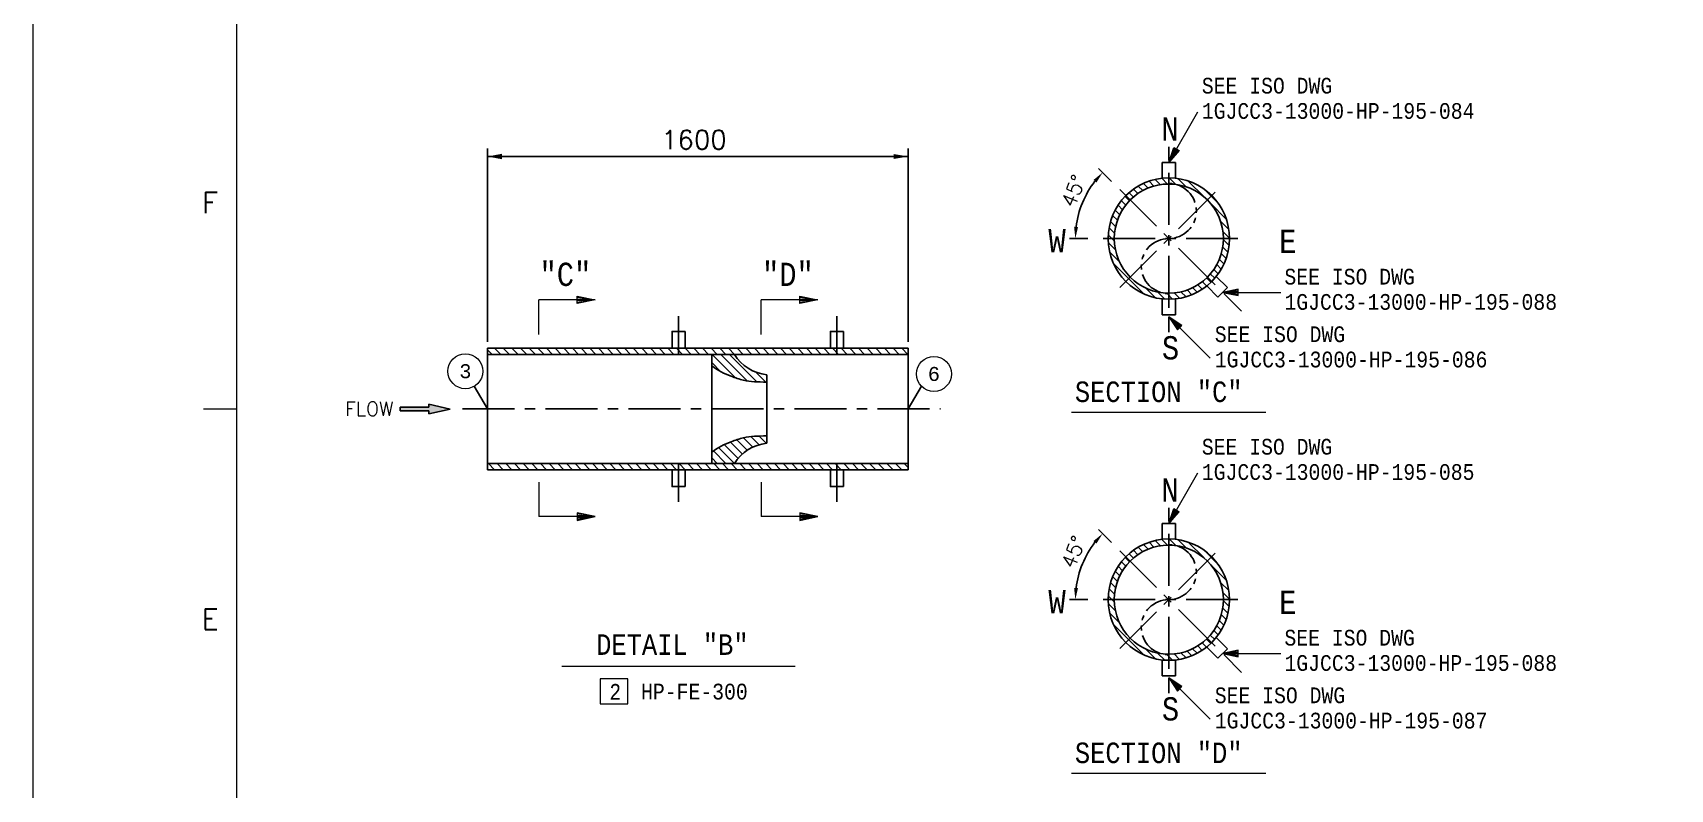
# Model space of a CAD drawing. Extents: x 0 to 841, y 0 to 594.
# Drawn here: x 0 to 280.7, y 303.3 to 432.9 of the extents above; entities that cross this region are included whole.
import ezdxf
from ezdxf.enums import TextEntityAlignment as Align

# ---------------------------------------------------------------- set-up
doc = ezdxf.new("R2010")
doc.units = 0
doc.header["$LTSCALE"] = 7
doc.header["$MEASUREMENT"] = 0
doc.linetypes.add('CENTER', pattern=[50.800000000000004, 31.75, -6.35, 6.35, -6.35])
doc.linetypes.add('PHANTOM2', pattern=[31.750000000000004, 15.875, -3.175, 3.175, -3.175, 3.175, -3.175])
for name, color, linetype in [('1', 7, 'Continuous'), ('3', 7, 'Continuous'), ('42', 7, 'Continuous'), ('6', 6, 'PHANTOM2'), ('FAB', 2, 'Continuous'), ('FAB_DIM', 4, 'Continuous')]:
    doc.layers.add(name, color=color, linetype=linetype)
doc.styles.add('HTX1', font='simplex.shx', dxfattribs={"width": 1.02})
doc.styles.add('ROMANS', font='romans.shx')
doc.styles.get("Standard").update_dxf_attribs({"font": 'txt.shx'})
doc.styles.add('TXT', font='monotxt.shx')

msp = doc.modelspace()

# ---------------------------------------------------------------- hatches: boundary and pattern name
at = {"layer": '3'}
h = msp.add_hatch(dxfattribs=at)
h.set_pattern_fill('ANSI31', color=3, scale=0.3, angle=90, style=0)
h.set_pattern_definition([(135, (-153.452373721738, -142.1437551170053), (-0.6735192090801865, -0.6735192090801864), [])])
h.paths.add_polyline_path([(184.4104290201698, 396.4903695151226, -0.02784015075626797), (184.346032901545, 397.6460063403562), (185.396032901545, 397.6460063403544, 0.3742539511343387), (193.4581290261789, 388.3837522117444, 0.06927578734169047), (194.7476173489858, 388.2042300229156), (194.7476173489854, 387.244421892914, -0.3819686378930575)])
h.paths.add_polyline_path([(194.7476173489854, 408.0475907877948, -0.3819686378930643), (205.0848056778011, 398.801643165586, -0.02784015075626197), (205.1492017964258, 397.6460063403562), (204.0992017964259, 397.6460063403544, 0.3742539511342854), (196.0371056717938, 406.9082604689642, 0.06927578734174156), (194.7476173489858, 407.0877826577932)])
h.paths.add_polyline_path([(187.3925864511158, 405.0010372382239, -0.1989123673796594), (194.7476173489858, 408.0475907877948), (194.7476173489858, 407.0877826577932), (194.7476173489854, 406.9975907877946, 0.1989123673796594), (188.1350485713618, 404.2585751179783)])
h.paths.add_polyline_path([(201.3601861266092, 391.0334375627305, 0.1989123673796591), (204.0992017964259, 397.6460063403562), (205.1492017964258, 397.6460063403544, -0.02784015075626797), (205.084805677801, 396.4903695151226, -0.1701300787296918), (202.1026482468552, 390.2909754424849)])
h.paths.add_polyline_path([(194.7476173489854, 388.2944218929139, 0.1989123673796568), (201.3601861266094, 391.0334375627307), (202.1026482468551, 390.2909754424847, -0.1989123673796594), (194.7476173489858, 387.244421892914), (194.7476173489858, 388.2042300229156)])
h.paths.add_polyline_path([(184.4104290201698, 398.801643165586, -0.1416191563395416), (186.6209627475662, 404.1383436703508, -0.02784015075630175), (187.392586451116, 405.0010372382241), (188.1350485713616, 404.2585751179781, 0.1989123673796566), (185.396032901545, 397.6460063403562), (184.346032901545, 397.6460063403544, -0.02784015075626253)])
h = msp.add_hatch(dxfattribs=at)
h.set_pattern_fill('ANSI31', color=3, scale=8.399999999999999, angle=270, style=0)
h.set_pattern_definition([(314.9999999999999, (-284.6911174270687, 978.79604575682), (0.742462120245877, 0.742462120245873), [])])
h.paths.add_polyline_path([(150.0866824756022, 358.0331648403209), (150.0866824756022, 359.0831648403209), (77.95144640847684, 359.0831648403213), (77.95144640847639, 358.0331648403209)])
h.paths.add_polyline_path([(150.0866824756022, 377.7863337352014), (150.0866824756022, 378.8363337352015), (77.95144640847684, 378.8363337352018), (77.95144640847684, 377.786333735202)])
h = msp.add_hatch(dxfattribs=at)
h.set_pattern_fill('ANSI31', color=3, scale=8.399999999999999, angle=270, style=0)
h.set_pattern_definition([(314.9999999999999, (-298.9302482835892, 978.79604575682), (0.742462120245877, 0.742462120245873), [])])
edge = h.paths.add_edge_path()
edge.add_spline(control_points=[(116.3891146711051, 375.8563646052675), (117.4492549573886, 374.9583557328897), (119.0913339420838, 374.2613158454433), (122.3334822656182, 373.1104330836947), (124.2643458225632, 373.0640818395725), (125.84654365541, 373.0541243597572)], knot_values=[0, 0, 0, 0, 3.744399734051625, 5.79979856735745, 9.267027950775333, 9.267027950775333, 9.267027950775333, 9.267027950775333], degree=3, periodic=0)
edge.add_line((125.84654365541, 373.0541243597572), (125.84654365541, 374.2943577155368))
edge.add_ellipse((126.6885338815025, 381.8351373226173), major_axis=(-7.587641571884767, 0), ratio=1, start_angle=392.2493562751149, end_angle=443.62884388290587, ccw=False)
edge.add_line((120.2714088138478, 377.7863337352014), (116.3891146711051, 377.7863337352014))
edge.add_line((116.3891146711051, 377.7863337352014), (116.3891146711051, 375.8563646052675))
edge = h.paths.add_edge_path()
edge.add_ellipse((126.6885338815025, 355.0343612529059), major_axis=(-7.587641571884592, 0), ratio=1, start_angle=276.37115611709254, end_angle=327.75064372489254, ccw=False)
edge.add_line((125.84654365541, 362.5751408599862), (125.84654365541, 363.8153742157658))
edge.add_spline(control_points=[(125.84654365541, 363.8153742157658), (124.2643458225632, 363.8054167359505), (122.3334822656182, 363.7590654918283), (119.0913339420838, 362.6081827300794), (117.4492549573886, 361.9111428426331), (116.3891146711055, 361.0131339702551)], knot_values=[-9.267027950775333, -9.267027950775333, -9.267027950775333, -9.267027950775333, -5.79979856735745, -3.744399734051625, 0, 0, 0, 0], degree=3, periodic=0)
edge.add_line((116.3891146711051, 361.0131339702547), (116.3891146711051, 359.0831648403209))
edge.add_line((116.3891146711051, 359.0831648403209), (120.2714088138466, 359.0831648403209))
h = msp.add_hatch(dxfattribs=at)
h.set_pattern_fill('ANSI31', color=3, scale=0.3, angle=90, style=0)
h.set_pattern_definition([(135, (-153.4523737217324, -204.0341571572296), (-0.6735192090801865, -0.6735192090801864), [])])
h.paths.add_polyline_path([(184.4104290201753, 334.5999674748983, -0.02784015075626797), (184.3460329015505, 335.7556043001319), (185.3960329015506, 335.7556043001301, 0.3742539511343387), (193.4581290261845, 326.4933501715201, 0.06927578734169047), (194.7476173489914, 326.3138279826914), (194.747617348991, 325.3540198526897, -0.3819686378930575)])
h.paths.add_polyline_path([(194.747617348991, 346.1571887475706, -0.3819686378930643), (205.0848056778067, 336.9112411253617, -0.02784015075626197), (205.1492017964314, 335.7556043001319), (204.0992017964314, 335.7556043001301, 0.3742539511342854), (196.0371056717994, 345.0178584287399, 0.06927578734174156), (194.7476173489914, 345.1973806175689)])
h.paths.add_polyline_path([(187.3925864511214, 343.1106351979996, -0.1989123673796594), (194.7476173489914, 346.1571887475706), (194.7476173489914, 345.1973806175689), (194.747617348991, 345.1071887475704, 0.1989123673796594), (188.1350485713674, 342.368173077754)])
h.paths.add_polyline_path([(201.3601861266147, 329.1430355225062, 0.1989123673796591), (204.0992017964314, 335.7556043001319), (205.1492017964314, 335.7556043001301, -0.02784015075626797), (205.0848056778066, 334.5999674748983, -0.1701300787296918), (202.1026482468608, 328.4005734022606)])
h.paths.add_polyline_path([(194.747617348991, 326.4040198526897, 0.1989123673796568), (201.360186126615, 329.1430355225065), (202.1026482468607, 328.4005734022604, -0.1989123673796594), (194.7476173489914, 325.3540198526897), (194.7476173489914, 326.3138279826914)])
h.paths.add_polyline_path([(184.4104290201753, 336.9112411253617, -0.1416191563395416), (186.6209627475718, 342.2479416301265, -0.02784015075630175), (187.3925864511216, 343.1106351979998), (188.1350485713672, 342.3681730777538, 0.1989123673796566), (185.3960329015506, 335.7556043001319), (184.3460329015505, 335.7556043001301, -0.02784015075626253)])
at = {"layer": 'FAB', "linetype": 'Continuous'}
msp.add_hatch(color=4, dxfattribs=at).paths.add_polyline_path([(67.92194507433851, 369.2364143946046), (67.92194507433851, 368.7274), (63.00000000000045, 368.7274), (63.00000000000045, 368.1226), (67.92194507433851, 368.1226), (67.92194507433851, 367.6135856053951), (71.5403716777364, 368.4249999999998)])

# ---------------------------------------------------------------- linework, layer by layer
at = {"layer": '1', "color": 4, "linetype": 'CENTER', "ltscale": 0.04}
for p, q in [((194.7476173489858, 385.7838384258634), (194.7476173489858, 409.5081742548488)), ((186.3597979770747, 389.2581869684431), (203.135436720897, 406.0338257122655)), ((186.3597979770747, 406.0338257122691), (203.135436720897, 389.2581869684468)), ((206.6097852634784, 397.6460063403562), (182.8854494344932, 397.6460063403562)), ((73.69788738438638, 368.4347492877616), (155.5954563062915, 368.4347492877616)), ((194.7476173489914, 323.8934363856391), (194.7476173489914, 347.6177722146246)), ((186.3597979770802, 327.3677849282188), (203.1354367209026, 344.1434236720412)), ((186.3597979770802, 344.1434236720448), (203.1354367209026, 327.3677849282225)), ((206.609785263484, 335.7556043001319), (182.8854494344988, 335.7556043001319))]:
    msp.add_line(p, q, dxfattribs=at)
at = {"layer": '1', "color": 4, "linetype": 'CENTER', "ltscale": 0.03}
for p, q in [((110.7210293916629, 384.337913801102), (110.7210293916629, 376.6356327022403)), ((137.858823469825, 384.337913801102), (137.858823469825, 376.6356327022403)), ((110.7210293916629, 352.5315847744212), (110.7210293916629, 360.2338658732828)), ((137.858823469825, 352.5315847744212), (137.858823469825, 360.2338658732828))]:
    msp.add_line(p, q, dxfattribs=at)
at = {"layer": '1', "color": 2, "linetype": 'Continuous', "lineweight": 0}
for points in [[(196.5489313210682, 412.7183696356133), (194.7476173489862, 410.6984023155849), (195.5963033769053, 413.2683696356135), (196.5489313210682, 412.7183696356133)], [(196.4515034631424, 412.7746196356134), (194.7476173489862, 410.6984023155849), (195.6829059172837, 413.2183696356136)], [(196.256647747291, 412.8871196356134), (194.7476173489862, 410.6984023155849), (195.7803337752097, 413.1621196356137)], [(196.1592198893649, 412.9433696356135), (194.7476173489862, 410.6984023155849), (195.9751894910609, 413.0496196356135)], [(206.6270550538037, 388.9665686355413), (203.9770550538037, 388.4165686355406), (206.6270550538038, 387.8665686355411), (206.6270550538038, 388.9665686355413)], [(206.6270550538037, 388.8540686355413), (203.9770550538037, 388.4165686355406), (206.6270550538038, 387.966568635541)], [(206.6270550538037, 388.6290686355414), (203.9770550538037, 388.4165686355406), (206.6270550538039, 388.0790686355414)], [(206.6270550538037, 388.516568635541), (203.9770550538037, 388.4165686355406), (206.6270550538037, 388.3040686355411)], [(197.0103590487848, 382.7560466449911), (194.7476173489874, 384.2409708854823), (196.2325415894795, 381.9782291856857), (197.0103590487848, 382.7560466449911)], [(196.9308095359014, 382.6764971321076), (194.7476173489874, 384.2409708854823), (196.3032522675984, 382.0489398638042)], [(196.7717105101343, 382.5173981063406), (194.7476173489874, 384.2409708854823), (196.3828017804822, 382.1284893766879)], [(196.6921609972509, 382.4378485934569), (194.7476173489874, 384.2409708854823), (196.5419008062489, 382.2875884024548)], [(196.5489313210738, 350.8279675953891), (194.7476173489918, 348.8080002753607), (195.5963033769108, 351.3779675953892), (196.5489313210738, 350.8279675953891)], [(196.451503463148, 350.8842175953891), (194.7476173489918, 348.8080002753607), (195.6829059172892, 351.3279675953893)], [(196.2566477472965, 350.9967175953891), (194.7476173489918, 348.8080002753607), (195.7803337752153, 351.2717175953894)], [(196.1592198893705, 351.0529675953892), (194.7476173489918, 348.8080002753607), (195.9751894910665, 351.1592175953892)], [(206.6270550538093, 327.076166595317), (203.9770550538093, 326.5261665953163), (206.6270550538094, 325.9761665953168), (206.6270550538094, 327.076166595317)], [(206.6270550538093, 326.963666595317), (203.9770550538093, 326.5261665953163), (206.6270550538094, 326.0761665953167)], [(206.6270550538093, 326.7386665953171), (203.9770550538093, 326.5261665953163), (206.6270550538095, 326.1886665953172)], [(206.6270550538093, 326.6261665953167), (203.9770550538093, 326.5261665953163), (206.6270550538093, 326.4136665953168)], [(197.0103590487903, 320.8656446047668), (194.747617348993, 322.3505688452581), (196.2325415894851, 320.0878271454614), (197.0103590487903, 320.8656446047668)], [(196.930809535907, 320.7860950918833), (194.747617348993, 322.3505688452581), (196.303252267604, 320.1585378235799)], [(196.7717105101399, 320.6269960661163), (194.747617348993, 322.3505688452581), (196.3828017804878, 320.2380873364636)], [(196.6921609972565, 320.5474465532326), (194.747617348993, 322.3505688452581), (196.5419008062545, 320.3971863622306)]]:
    msp.add_lwpolyline(points, dxfattribs=at)
at = {"layer": '3', "color": 3}
for p, q in [((77.95144640847684, 378.8363337352018), (77.95144640847684, 358.0331648403212)), ((150.0866824756022, 378.8363337352015), (77.95144640847684, 378.8363337352015)), ((150.0866824756022, 377.7863337352014), (77.95144640847684, 377.7863337352014)), ((116.3891146711051, 377.7863337352018), (116.3891146711051, 359.0831648403209)), ((150.0866824756022, 378.8363337352015), (150.0866824756022, 358.0331648403209)), ((125.84654365541, 374.294357715537), (125.84654365541, 362.5751408599862)), ((150.0866824756022, 359.0831648403209), (77.95144640847639, 359.0831648403209)), ((150.0866824756022, 358.0331648403209), (77.95144640847639, 358.0331648403209))]:
    msp.add_line(p, q, dxfattribs=at)
at = {"layer": '3', "color": 2, "linetype": 'Continuous', "lineweight": 0}
msp.add_lwpolyline([(97.29619139500431, 317.8744205831827), (102.0017388538638, 317.8744205831827), (102.0017388538638, 322.1619205831812), (97.29619139500431, 322.1619205831812), (97.29619139500431, 317.8744205831827)], dxfattribs=at)
at = {"layer": '3', "color": 3}
for centre, radius in [((194.7476173489854, 397.6460063403544), 10.4015844474404), ((194.7476173489854, 397.6460063403544), 9.351584447440404), ((194.747617348991, 335.7556043001301), 10.4015844474404), ((194.747617348991, 335.7556043001301), 9.351584447440404)]:
    msp.add_circle(centre, radius, dxfattribs=at)
for centre, radius, start, end in [((126.6885338815025, 381.8351373226173), 7.587641571884767, 212.2493562751071, 263.6288438829075), ((126.6885338815025, 355.0343612529059), 7.587641571884592, 96.3711561170925, 147.7506437249059)]:
    msp.add_arc(centre, radius, start, end, dxfattribs=at)
for points in [[(116.3891146711051, 375.8563646052675), (117.4492549573886, 374.9583557328897), (119.0913339420838, 374.2613158454433), (122.3334822656182, 373.1104330836947), (124.2643458225632, 373.0640818395725), (125.84654365541, 373.0541243597572)], [(116.3891146711055, 361.0131339702551), (117.4492549573886, 361.9111428426331), (119.0913339420838, 362.6081827300794), (122.3334822656182, 363.7590654918283), (124.2643458225632, 363.8054167359505), (125.84654365541, 363.8153742157658)]]:
    msp.add_open_spline(points, degree=3, knots=[0, 0, 0, 0, 3.744399734051625, 5.79979856735745, 9.267027950775333, 9.267027950775333, 9.267027950775333, 9.267027950775333], dxfattribs=at)
at = {"layer": '42', "color": 3, "linetype": 'Continuous', "lineweight": 0}
msp.add_line((35, 368.425), (29.275, 368.425), dxfattribs=at)
for points in [[(0, 0), (841, 0), (841, 594), (0, 594)], [(35, 580), (827, 580), (827, 14), (35, 14)]]:
    msp.add_lwpolyline(points, close=True, dxfattribs=at)
at = {"layer": '6', "ltscale": 0.04}
for centre, start, end in [((194.7476173489858, 402.3668944990738), 270, 90), ((194.7476173489858, 392.925118181635), 90, 270), ((194.7476173489914, 340.4764924588495), 270, 90), ((194.7476173489914, 331.0347161414107), 90, 270)]:
    msp.add_arc(centre, 4.720888158719396, start, end, dxfattribs=at)
at = {"layer": 'FAB', "lineweight": 0}
for p, q in [((194.7476173489862, 410.6984023155849), (199.7476173489876, 419.3586563534287)), ((203.9770550538037, 388.4165686355406), (213.9770550538037, 388.4165686355422)), ((194.7476173489874, 384.2409708854823), (201.8186851608542, 377.1699030736182)), ((194.7476173489918, 348.8080002753607), (199.7476173489932, 357.4682543132044)), ((203.9770550538093, 326.5261665953163), (213.9770550538093, 326.5261665953179)), ((194.747617348993, 322.3505688452581), (201.8186851608597, 315.279501033394))]:
    msp.add_line(p, q, dxfattribs=at)
at = {"layer": 'FAB', "color": 4}
for p, q in [((77.95144640847684, 379.9290496889429), (77.95144640847684, 413.071913603464)), ((150.0866824756022, 379.9290496889425), (150.0866824756022, 413.0719136034635)), ((150.0866824756022, 411.711604748574), (77.95144640847684, 411.711604739281))]:
    msp.add_line(p, q, dxfattribs=at)
at = {"layer": 'FAB', "color": 2, "linetype": 'Continuous'}
for p, q in [((194.7476173489875, 411.0510417952299), (194.7476173489875, 413.3669441799384)), ((195.9032541742193, 410.6984023155849), (193.5919805237532, 410.6984023155849)), ((193.591980523756, 407.9831946691669), (193.591980523756, 410.6984023155875)), ((195.9032541742194, 407.9831946691693), (195.9032541742194, 410.6984023155849)), ((202.8742719503992, 391.1536690103597), (204.794213689513, 389.233727271246)), ((201.2399546789807, 389.5193517389375), (203.1598964180907, 387.5994099998273)), ((203.1598964180907, 387.5994099998273), (204.7942136895131, 389.2337272712498)), ((204.2264088211716, 388.1672148681697), (207.2158830803522, 385.1777406089891)), ((193.5919805237559, 387.3088180115453), (193.5919805237559, 384.5936103651247)), ((195.9032541742192, 384.5936103651272), (193.5919805237531, 384.5936103651272)), ((195.9032541742193, 387.3088180115428), (195.9032541742193, 384.5936103651272)), ((194.7476173489874, 384.2409708854823), (194.7476173489874, 381.6231054275032)), ((194.747617348993, 349.1606397550056), (194.747617348993, 351.4765421397141)), ((195.9032541742248, 348.8080002753607), (193.5919805237588, 348.8080002753607)), ((193.5919805237615, 346.0927926289426), (193.5919805237615, 348.8080002753633)), ((195.9032541742249, 346.0927926289451), (195.9032541742249, 348.8080002753607)), ((202.8742719504048, 329.2632669701355), (204.7942136895185, 327.3433252310218)), ((201.2399546789862, 327.6289496987132), (203.1598964180963, 325.7090079596031)), ((203.1598964180963, 325.7090079596031), (204.7942136895187, 327.3433252310255)), ((204.2264088211772, 326.2768128279454), (207.2158830803577, 323.2873385687648)), ((193.5919805237614, 325.4184159713211), (193.5919805237614, 322.7032083249005)), ((195.9032541742249, 325.4184159713186), (195.9032541742249, 322.703208324903)), ((195.9032541742248, 322.703208324903), (193.5919805237587, 322.703208324903)), ((194.747617348993, 322.3505688452581), (194.747617348993, 319.7327033872789))]:
    msp.add_line(p, q, dxfattribs=at)
at = {"layer": 'FAB', "color": 4, "linetype": 'CENTER'}
for p, q in [((184.9455844147016, 407.4480392746422), (182.7105964199519, 409.6830272693919)), ((180.8854494344932, 397.6460063403562), (177.7246991005755, 397.6460063403562)), ((184.9455844147071, 345.5576372344179), (182.7105964199575, 347.7926252291676)), ((180.8854494344988, 335.7556043001319), (177.7246991005811, 335.7556043001319))]:
    msp.add_line(p, q, dxfattribs=at)
at = {"layer": 'FAB', "color": 2, "linetype": 'Continuous', "lineweight": 0}
for p, q in [((96.43023866246853, 387.1453658141087), (86.75784413355262, 387.1453658141087)), ((134.5680327406307, 387.1453658141087), (124.8956382117148, 387.1453658141087)), ((211.4085522223731, 367.8363337352016), (178.0866824756022, 367.8363337352016)), ((96.43023866246853, 349.9830928683747), (86.75784413355262, 349.9830928683747)), ((134.5680327406307, 349.9830928683747), (124.8956382117148, 349.9830928683747)), ((130.6933255037372, 324.3115109990176), (90.7252293875033, 324.3115109990176)), ((211.4085522223731, 305.9459316949792), (178.0866824756022, 305.9459316949792))]:
    msp.add_line(p, q, dxfattribs=at)
at = {"layer": 'FAB', "linetype": 'Continuous', "lineweight": 0}
for p, q in [((86.75784413355262, 381.2215766493843), (86.75784413355262, 387.1453658141087)), ((124.8956382117148, 381.2215766493843), (124.8956382117148, 387.1453658141087)), ((86.75784413355262, 355.9068820330991), (86.75784413355262, 349.9830928683747)), ((124.8956382117148, 355.9068820330991), (124.8956382117148, 349.9830928683747))]:
    msp.add_line(p, q, dxfattribs=at)
at = {"layer": 'FAB'}
for p, q in [((77.95144640847684, 368.4347492877616), (75.68334788606671, 372.3254561995307)), ((152.354780998013, 372.3254561995332), (150.0866824756029, 368.434749287764))]:
    msp.add_line(p, q, dxfattribs=at)
at = {"layer": 'FAB', "color": 4, "linetype": 'Continuous'}
for p, q in [((67.92194507433851, 368.7274), (63, 368.7274)), ((63, 368.7274), (63, 368.1226)), ((67.92194507433851, 368.1226), (63, 368.1226)), ((67.92194507433851, 369.2364143946047), (67.92194507433851, 368.7274)), ((67.92194507433851, 369.2364143946047), (71.5403716777364, 368.425)), ((67.92194507433851, 367.6135856053952), (71.5403716777364, 368.425)), ((67.92194507433851, 368.1226), (67.92194507433851, 367.6135856053952))]:
    msp.add_line(p, q, dxfattribs=at)
at = {"layer": 'FAB', "color": 2, "linetype": 'Continuous', "lineweight": 0}
for points in [[(93.33404301029708, 387.7910179880216), (96.43023866246853, 387.1453658141087), (93.33404301029708, 386.4997136401959), (93.33404301029708, 387.7910179880216)], [(93.33404301029708, 387.6589527706325), (96.43023866246853, 387.1453658141087), (93.33404301029708, 386.6317788575886)], [(93.33404301029708, 387.5415614662831), (96.43023866246853, 387.1453658141087), (93.33404301029708, 386.8959092923703)], [(131.4718370884592, 387.7910179880216), (134.5680327406307, 387.1453658141087), (131.4718370884592, 386.4997136401959), (131.4718370884592, 387.7910179880216)], [(131.4718370884592, 387.6589527706325), (134.5680327406307, 387.1453658141087), (131.4718370884592, 386.6317788575886)], [(131.4718370884592, 387.5415614662831), (134.5680327406307, 387.1453658141087), (131.4718370884592, 386.8959092923703)], [(93.33404301029708, 387.2774310315014), (96.43023866246853, 387.1453658141087), (93.33404301029708, 387.0133005967197)], [(131.4718370884592, 387.2774310315014), (134.5680327406307, 387.1453658141087), (131.4718370884592, 387.0133005967197)], [(93.33404301029708, 349.3374406944619), (96.43023866246853, 349.9830928683747), (93.33404301029708, 350.6287450422911), (93.33404301029708, 349.3374406944619)], [(93.33404301029708, 349.4695059118545), (96.43023866246853, 349.9830928683747), (93.33404301029708, 350.4966798248985)], [(93.33404301029708, 349.586897216204), (96.43023866246853, 349.9830928683747), (93.33404301029708, 350.2325493901168)], [(93.33404301029708, 349.8510276509857), (96.43023866246853, 349.9830928683747), (93.33404301029708, 350.1151580857673)], [(131.4718370884592, 349.3374406944619), (134.5680327406307, 349.9830928683747), (131.4718370884592, 350.6287450422911), (131.4718370884592, 349.3374406944619)], [(131.4718370884592, 349.4695059118545), (134.5680327406307, 349.9830928683747), (131.4718370884592, 350.4966798248985)], [(131.4718370884592, 349.586897216204), (134.5680327406307, 349.9830928683747), (131.4718370884592, 350.2325493901168)], [(131.4718370884592, 349.8510276509857), (134.5680327406307, 349.9830928683747), (131.4718370884592, 350.1151580857673)]]:
    msp.add_lwpolyline(points, dxfattribs=at)
at = {"layer": 'FAB', "color": 2, "linetype": 'Continuous'}
for points in [[(111.8416852564874, 381.7255780996729), (109.6003735268383, 381.7255780996729), (109.6003735268383, 378.8363337352018), (111.8416852564874, 378.8363337352018)], [(138.9794793346496, 381.7255780996729), (136.7381676049999, 381.7255780996729), (136.7381676049999, 378.8363337352018), (138.9794793346496, 378.8363337352018)], [(111.8416852564874, 355.1439204758505), (109.6003735268383, 355.1439204758505), (109.6003735268383, 358.0331648403213), (111.8416852564874, 358.0331648403213)], [(138.9794793346496, 355.1439204758505), (136.7381676049999, 355.1439204758505), (136.7381676049999, 358.0331648403213), (138.9794793346496, 358.0331648403213)]]:
    msp.add_lwpolyline(points, close=True, dxfattribs=at)
at = {"layer": 'FAB', "color": 2, "linetype": 'Continuous', "lineweight": 0}
for centre in [(74.16380045830329, 374.9121482211633), (154.4809260900513, 374.4419407961229)]:
    msp.add_circle(centre, 3, dxfattribs=at)
at = {"layer": 'FAB', "color": 4, "linetype": 'CENTER'}
for centre, end in [((194.7476173489841, 397.6460063403562), 172.8436207089987), ((194.7476173489897, 335.7556043001319), 172.8436207089988)]:
    msp.add_arc(centre, 16.02291824840859, 142.1563792910054, end, dxfattribs=at)
at = {"layer": 'FAB', "color": 4}
for points in [[(77.95144640822565, 411.7116047392339), (80.42678720822579, 411.2473871392337), (80.42678720822579, 412.1758223392341)], [(147.5983624341048, 412.1263247392812), (147.5983624341048, 411.2968847392812), (150.0866824341052, 411.711604739281)]]:
    msp.add_solid(points, dxfattribs=at)
at = {"layer": 'FAB', "color": 4, "linetype": 'CENTER'}
for points in [[(182.3444615809121, 407.255669478691), (181.8445553951365, 407.6967343830619), (183.4177032011368, 408.9759204882036)], [(178.5168367884893, 399.6629109911329), (179.1822038272325, 399.6213039220378), (178.7246991005755, 397.6460063403562)], [(182.3444615809177, 345.3652674384667), (181.844555395142, 345.8063323428377), (183.4177032011423, 347.0855184479793)], [(178.5168367884949, 337.7725089509087), (179.182203827238, 337.7309018818136), (178.7246991005811, 335.7556043001319)]]:
    msp.add_solid(points, dxfattribs=at)

# ---------------------------------------------------------------- texts
at = {"layer": '3', "color": 2, "linetype": 'Continuous', "lineweight": 0, "style": 'TXT', "width": 0.8518611111111112}
msp.add_text('2', height=2.7, dxfattribs=at).set_placement((98.85869139500431, 318.5994205831812))
at = {"layer": '42', "color": 3, "linetype": 'Continuous', "lineweight": 0, "style": 'ROMANS', "width": 1.00144912317547}
for s, p in [('F', (30.3875, 403.8125)), ('E', (30.3875, 332.4125))]:
    msp.add_text(s, height=3.571125, dxfattribs=at).set_placement(p, align=Align.MIDDLE)
at = {"layer": 'FAB', "color": 2, "linetype": 'Continuous', "lineweight": 0, "style": 'TXT'}
for s, height, width, p in [('SEE ISO DWG', 2.700029347826087, 0.8695666351452702, (200.4106203718572, 422.5026857347764)), ('1GJCC3-13000-HP-195-084', 2.700029347826087, 0.8695666351452702, (200.4106203718572, 418.1713872352119)), ('SEE ISO DWG', 2.700029347826087, 0.8695666351452702, (214.5698489110123, 389.7676462460261)), ('1GJCC3-13000-HP-195-088', 2.700029347826087, 0.8695666351452702, (214.5698489110123, 385.4363477464615)), ('SEE ISO DWG', 2.700029347826087, 0.8695666351452702, (202.6293971505142, 379.8966983215452)), ('1GJCC3-13000-HP-195-086', 2.700029347826087, 0.8695666351452702, (202.6293971505142, 375.5653998219806)), ('SECTION "C"', 3.521739130434783, 0.8571428571428571, (178.652392095396, 369.6226974308006)), ('SEE ISO DWG', 2.700029347826087, 0.8695666351452702, (200.4106203718628, 360.6122836945522)), ('1GJCC3-13000-HP-195-085', 2.700029347826087, 0.8695666351452702, (200.4106203718628, 356.2809851949876)), ('SEE ISO DWG', 2.700029347826087, 0.8695666351452702, (214.5698489110179, 327.8772442058018)), ('1GJCC3-13000-HP-195-088', 2.700029347826087, 0.8695666351452702, (214.5698489110179, 323.5459457062372)), ('HP-FE-300', 2.700029347826087, 0.8695666351452702, (104.2801930739201, 318.6447144687954)), ('SEE ISO DWG', 2.700029347826087, 0.8695666351452702, (202.6293971505198, 318.0062962813209)), ('1GJCC3-13000-HP-195-087', 2.700029347826087, 0.8695666351452702, (202.6293971505198, 313.6749977817563))]:
    msp.add_text(s, height=height, dxfattribs=dict(at, width=width)).set_placement(p)
at = {"layer": 'FAB', "color": 2, "linetype": 'Continuous'}
for s, height, style, width, p in [('N', 3.98740014925431, 'TXT', 0.8571428571428571, (193.4671628169734, 414.4510326743305)), ('1600', 3.215625000000001, 'HTX1', 1.02, (107.7185774024373, 412.9729694200243)), ('W', 3.987400149254309, 'TXT', 0.8571428571428571, (174.1125065075012, 395.292188562993)), ('E', 3.987400149254309, 'TXT', 0.8571428571428571, (213.6767787918037, 395.1735107866359)), ('"C"', 3.98740014925431, 'TXT', 0.8571428571428571, (86.87491321326246, 389.521733744348)), ('"D"', 3.98740014925431, 'TXT', 0.8571428571428571, (125.0127072914246, 389.521733744348)), ('S', 3.98740014925431, 'TXT', 0.8571428571428571, (193.5673611090475, 376.9292172119995)), ('N', 3.98740014925431, 'TXT', 0.8571428571428571, (193.467162816979, 352.5606306341062)), ('W', 3.987400149254309, 'TXT', 0.8571428571428571, (174.1125065075067, 333.4017865227687)), ('E', 3.987400149254309, 'TXT', 0.8571428571428571, (213.6767787918093, 333.2831087464116)), ('DETAIL "B"', 3.521739130434783, 'TXT', 0.8571428571428571, (96.58853498127132, 326.2919773162903)), ('S', 3.98740014925431, 'TXT', 0.8571428571428571, (193.5673611090531, 315.0388151717752)), ('SECTION "D"', 3.521739130434783, 'TXT', 0.8571428571428571, (178.652392095396, 307.7322953905782))]:
    msp.add_text(s, height=height, dxfattribs=dict(at, style=style, width=width)).set_placement(p)
at = {"layer": 'FAB', "color": 2, "linetype": 'Continuous', "lineweight": 0, "style": 'TXT'}
for s, p in [('3', (74.16380045830329, 374.9121482211633)), ('6', (154.4809260900513, 374.4419407961229))]:
    msp.add_text(s, height=2.4, dxfattribs=at).set_placement(p, align=Align.MIDDLE_CENTER)
at = {"layer": 'FAB', "color": 4, "linetype": 'Continuous', "insert": (61.81895061246667, 367.2807592902185), "char_height": 2.3814, "attachment_point": 9}
msp.add_mtext('FLOW', dxfattribs=at)
at = {"layer": 'FAB_DIM', "char_height": 2.5, "attachment_point": 5, "rotation": 67.50000000000004}
for insert in [(178.4043892132802, 405.8164907569598), (178.4043892132858, 343.9260887167355)]:
    msp.add_mtext('45%%d', dxfattribs=dict(at, insert=insert))

doc.saveas('drawing.dxf')
